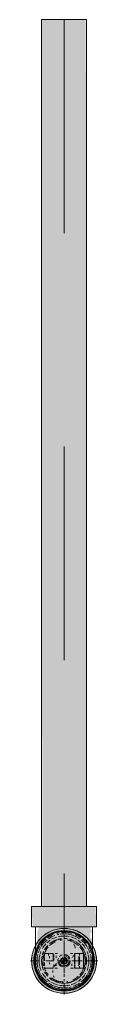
# Model space of a CAD drawing. Header units: millimetres. Extents: x -4000 to 187956, y -58990 to 162485.
# Drawn here: x 41724 to 41775, y 134000 to 134725 of the extents above; entities that cross this region are included whole.
import ezdxf

# ---------------------------------------------------------------- set-up
doc = ezdxf.new("R2010")
doc.units = ezdxf.units.MM
doc.linetypes.add('Dash 1_16_', pattern=[317.5, 158.75, -158.75])
for name, color, linetype, lineweight in [('F-SPRN', 3, 'Continuous', 9), ('P-PIPE', 3, 'Continuous', 9), ('P-PIPE-CNTR', 3, 'Continuous', 9)]:
    doc.layers.add(name, color=color, linetype=linetype, lineweight=lineweight)

# ---------------------------------------------------------------- blocks, each defined once
blk = doc.blocks.new('Sprinkler_Up - DN20-V472-FFS - TANG 1')
at = {"layer": 'F-SPRN', "transparency": 33554534}
for points in [[(-13.52, 0), (-3.89, 0.74), (-1.73, 2.89), (-1.16, 3.47), (-0.58, 4.05), (0.58, 4.05), (1.16, 3.47), (1.73, 2.89), (4.63, 0), (22.24, 0), (17.99, 13.07), (6.87, 21.15), (-6.87, 21.15), (-17.99, 13.07), (-22.24, 0)], [(0, -16.67), (4.31, -16.1), (11.79, -11.79), (16.1, -4.31), (16.1, 4.31), (11.79, 11.79), (8.33, 14.44), (0, 16.67), (-4.31, 16.1), (-11.79, 11.79), (-16.1, 4.31), (-16.1, -4.31), (-11.79, -11.79), (-8.33, -14.44)], [(0, -15.6), (7.8, -13.51), (13.51, -7.8), (15.07, -4.04), (15.07, 4.04), (13.51, 7.8), (7.8, 13.51), (0, 15.6), (-7.8, 13.51), (-11.03, 11.03), (-15.07, 4.04), (-15.07, -4.04), (-11.03, -11.03), (-7.8, -13.51)], [(0, -21.15), (6.87, -21.15), (17.99, -13.07), (22.24, 0), (3.89, -0.74), (1.73, -2.89), (1.16, -3.47), (0.58, -4.05), (-0.58, -4.05), (-1.16, -3.47), (-1.73, -2.89), (-4.63, 0), (-22.24, 0), (-17.99, -13.07), (-6.87, -21.15)], [(-10.9, -5.48), (-10.9, 5.4), (-14.51, 5.4), (-14.51, -5.48)], [(-7.66, -5.48), (-7.66, 5.4), (-10.9, 5.4), (-10.9, -5.48)], [(0, -5.48), (0, 5.4), (-7.66, 5.4), (-7.66, -5.48)], [(0, 0), (5.71, 0), (2.85, 4.94), (-2.85, 4.94), (-5.71, 0)], [(-2.85, -4.94), (2.85, -4.94), (5.71, 0), (-5.71, 0)], [(-4.63, 0), (4.63, 0), (0, 4.63)], [(0, -4.63), (4.63, 0), (-4.63, 0)], [(0, -2.56), (1.34, 0), (-1.82, 0)], [(-1.34, 0), (1.82, 0), (0, 2.56)], [(7.66, -5.48), (7.66, 5.4), (0, 5.4), (0, -5.48)], [(10.9, -5.48), (10.9, 5.4), (7.66, 5.4), (7.66, -5.48)], [(14.51, -5.48), (14.51, 5.4), (10.9, 5.4), (10.9, -5.48)]]:
    blk.add_hatch(color=1, dxfattribs=at).paths.add_polyline_path(points)
at = {"layer": 'F-SPRN', "color": 1}
for p, q in [((-11.46, 5.4), (-14.51, 5.4)), ((-14.51, 5.4), (-11.26, 5.4)), ((-14.51, 5.4), (-14.51, 3.68)), ((-14.51, 3.25), (-14.51, 0)), ((-11.46, 5.4), (-11.46, 4.02)), ((-10.9, 1.94), (-10.9, 3.61)), ((-10.82, 5.4), (-8.03, 5.4)), ((-8.08, 5.4), (-10.82, 5.4)), ((-8.08, 5.4), (-8.08, 2.85)), ((-8.08, 2.46), (-8.08, 0.66)), ((-7.66, 4.78), (-7.66, 2.73)), ((-7.66, 4.78), (-7.66, 2.73)), ((-7.66, 2.09), (-7.66, 0.47)), ((-7.66, 2.09), (-7.66, 0.47)), ((-6.7, 5.4), (-4.74, 5.4)), ((-5.75, 3.75), (-5.75, 2.2)), ((-2.08, 0.04), (-2.08, 0)), ((-2.08, 0), (-2.08, -0.08)), ((-0.71, 1.95), (-0.79, 1.92)), ((-0.63, 1.98), (-0.71, 1.95)), ((-0.55, 2), (-0.63, 1.98)), ((-0.47, 2.02), (-0.55, 2)), ((-0.39, 2.04), (-0.47, 2.02)), ((0.02, 2.08), (-0.06, 2.08)), ((0.11, 2.07), (0.02, 2.08)), ((2.08, 0.08), (2.07, 0.17)), ((2.08, 0), (2.08, 0.08)), ((2.08, -0.04), (2.08, 0)), ((4.74, 5.4), (6.52, 5.4)), ((7.66, 5.2), (7.66, 2.73)), ((7.66, 5.2), (7.66, 2.73)), ((7.66, 2.28), (7.66, 0.45)), ((7.66, 2.28), (7.66, 0.45)), ((7.74, 5.4), (10.82, 5.4)), ((10.82, 5.4), (8.08, 5.4)), ((8.08, 5.4), (8.08, 2.85)), ((8.08, 2.46), (8.08, 0.42)), ((10.9, 5.4), (14.51, 5.4)), ((10.9, 3.61), (10.9, 0.2)), ((14.51, 5.4), (11.46, 5.4)), ((11.46, 5.4), (11.46, 4.02)), ((11.46, 3.01), (11.46, 0.16)), ((14.51, 5.4), (14.51, -5.48)), ((-14.51, -1.31), (-14.51, -3.68)), ((-11.13, -5.48), (-14.51, -5.48)), ((-14.51, -5.48), (-11.46, -5.48)), ((-10.9, -2.56), (-10.9, -1.31)), ((-10.81, -5.48), (-8.08, -5.48)), ((-7.77, -5.48), (-10.81, -5.48)), ((-8.08, -4.19), (-8.08, -5.48)), ((-7.66, -2.73), (-7.66, -3.99)), ((-7.66, -2.73), (-7.66, -3.99)), ((-6.96, -5.48), (-5.75, -5.48)), ((-4.8, -5.48), (-6.96, -5.48)), ((-5.75, -2.33), (-5.75, -3.75)), ((-2.06, -0.25), (-2.05, -0.33)), ((-0.02, -2.08), (0.06, -2.08)), ((6.96, -5.48), (4.8, -5.48)), ((5.75, -2.2), (5.75, -3.75)), ((5.75, -5.48), (6.96, -5.48)), ((7.66, -0.45), (7.66, -2.28)), ((7.66, -0.45), (7.66, -2.28)), ((7.66, -2.73), (7.66, -5.41)), ((7.66, -2.73), (7.66, -5.41)), ((10.81, -5.48), (7.74, -5.48)), ((8.08, -0.42), (8.08, -2.46)), ((8.08, -2.85), (8.08, -5.48)), ((8.08, -5.48), (10.81, -5.48)), ((10.9, -0.2), (10.9, -3.61)), ((14.51, -5.48), (10.9, -5.48)), ((11.46, -0.16), (11.46, -3.01)), ((11.46, -4.02), (11.46, -5.48)), ((11.46, -5.48), (14.51, -5.48))]:
    blk.add_line(p, q, dxfattribs=at)
at = {"layer": 'F-SPRN', "color": 1, "flags": 128}
for points in [[(-2.07, 0.21), (-2.07, 0.13), (-2.08, 0.04)], [(-1.86, 0.93), (-1.9, 0.85), (-1.93, 0.77), (-1.96, 0.7), (-1.98, 0.62), (-2.01, 0.54), (-2.03, 0.46), (-2.04, 0.38), (-2.06, 0.29), (-2.07, 0.21)], [(-1.59, 1.34), (-1.64, 1.28), (-1.69, 1.21), (-1.74, 1.14), (-1.78, 1.07), (-1.82, 1), (-1.86, 0.93)], [(-1.35, 1.58), (-1.41, 1.52), (-1.47, 1.46), (-1.53, 1.4), (-1.59, 1.34)], [(-1.08, 1.77), (-1.15, 1.73), (-1.22, 1.68), (-1.29, 1.63), (-1.35, 1.58)], [(-0.79, 1.92), (-0.86, 1.89), (-0.94, 1.85), (-1.01, 1.81), (-1.08, 1.77)], [(-0.23, 2.06), (-0.31, 2.05), (-0.39, 2.04)], [(-0.06, 2.08), (-0.14, 2.07), (-0.23, 2.06)], [(0.75, 1.94), (0.67, 1.96), (0.6, 1.99), (0.52, 2.01), (0.43, 2.03), (0.35, 2.05), (0.27, 2.06), (0.19, 2.07), (0.11, 2.07)], [(1.32, 1.6), (1.26, 1.65), (1.19, 1.7), (1.12, 1.75), (1.05, 1.79), (0.98, 1.83), (0.9, 1.87), (0.83, 1.9), (0.75, 1.94)], [(2.05, 0.33), (2.04, 0.41), (2.02, 0.49), (2, 0.57), (1.97, 0.65), (1.94, 0.73), (1.91, 0.81), (1.88, 0.88), (1.84, 0.96), (1.8, 1.03), (1.76, 1.1), (1.71, 1.17), (1.67, 1.24), (1.62, 1.31), (1.56, 1.37), (1.51, 1.43), (1.45, 1.49), (1.39, 1.55), (1.32, 1.6)], [(2.07, 0.17), (2.06, 0.25), (2.05, 0.33)], [(-2.08, -0.08), (-2.07, -0.17), (-2.06, -0.25)], [(-2.05, -0.33), (-2.04, -0.41), (-2.02, -0.49)], [(-2.02, -0.49), (-2, -0.57), (-1.97, -0.65), (-1.94, -0.73), (-1.91, -0.81), (-1.88, -0.88)], [(-1.88, -0.88), (-1.84, -0.96), (-1.8, -1.03), (-1.76, -1.1), (-1.71, -1.17), (-1.67, -1.24), (-1.62, -1.31), (-1.56, -1.37), (-1.51, -1.43), (-1.45, -1.49), (-1.39, -1.55), (-1.32, -1.6), (-1.26, -1.65), (-1.19, -1.7), (-1.12, -1.75), (-1.05, -1.79), (-0.98, -1.83), (-0.9, -1.87), (-0.83, -1.9), (-0.75, -1.94), (-0.67, -1.96), (-0.6, -1.99), (-0.52, -2.01), (-0.43, -2.03), (-0.35, -2.05), (-0.27, -2.06), (-0.19, -2.07), (-0.11, -2.07), (-0.02, -2.08)], [(0.06, -2.08), (0.14, -2.07), (0.23, -2.06), (0.31, -2.05), (0.39, -2.04), (0.47, -2.02), (0.55, -2), (0.63, -1.98)], [(0.63, -1.98), (0.71, -1.95), (0.79, -1.92), (0.86, -1.89), (0.94, -1.85)], [(0.94, -1.85), (1.01, -1.81), (1.08, -1.77)], [(1.08, -1.77), (1.15, -1.73), (1.22, -1.68)], [(1.22, -1.68), (1.29, -1.63), (1.35, -1.58)], [(1.35, -1.58), (1.41, -1.52), (1.47, -1.46), (1.53, -1.4), (1.59, -1.34), (1.64, -1.28), (1.69, -1.21), (1.74, -1.14), (1.78, -1.07), (1.82, -1), (1.86, -0.93), (1.9, -0.85), (1.93, -0.77)], [(1.93, -0.77), (1.96, -0.7), (1.98, -0.62), (2.01, -0.54), (2.03, -0.46), (2.04, -0.38), (2.06, -0.29), (2.07, -0.21), (2.07, -0.13), (2.08, -0.04)]]:
    blk.add_lwpolyline(points, dxfattribs=at)
at = {"layer": 'F-SPRN', "color": 1}
for radius, start, end in [(22.24, 360, 180), (21.9, 90.14502, 98.85032), (21.9, 72.55828, 89.46239), (21.9, 126.69417, 143.27011), (21.9, 108.26214, 125.75069), (16.67, 106.59952, 120), (16.67, 106.59952, 120), (21.9, 99.348, 107.90102), (16.67, 96.41428, 105), (16.67, 96.41428, 105), (15.6, 95.57619, 100.68426), (15.6, 95.57619, 100.68426), (16.67, 83.06841, 90), (16.67, 83.06841, 90), (15.6, 75.57295, 80.58917), (15.6, 75.57295, 80.58917), (15.6, 67.56142, 74.5481), (15.6, 67.56142, 74.5481), (16.67, 60, 75), (16.67, 60, 75), (21.9, 54.24931, 71.73786), (21.9, 36.72989, 53.30583), (21.9, 144.76984, 164.81509), (15.6, 150.94093, 165), (16.67, 136.72135, 149.93102), (16.67, 136.72135, 149.93102), (15.6, 150.94093, 156.38455), (15.6, 138.42141, 150), (15.6, 138.42141, 150), (16.67, 121.41808, 130.57514), (16.67, 121.41808, 130.57514), (15.6, 120.52623, 133.2078), (15.6, 120.52623, 133.2078), (15.6, 114.43632, 119.98126), (15.6, 114.43632, 119.98126), (15.6, 60.01874, 65.56368), (15.6, 60.01874, 65.56368), (15.6, 46.7922, 60), (15.6, 46.7922, 60), (16.67, 49.42486, 58.58192), (16.67, 49.42486, 58.58192), (15.6, 30, 41.57859), (15.6, 30, 41.57859), (16.67, 30, 43.27865), (16.67, 30, 43.27865), (15.6, 23.61545, 29.56463), (15.6, 15, 29.56463), (21.9, 15.18491, 35.23016), (21.9, 165.67731, 179.2615), (16.67, 167.68021, 180), (16.67, 167.68021, 180), (16.67, 155.38786, 164.96934), (16.67, 155.38786, 164.96934), (15.6, 166.42653, 180), (15.6, 166.42653, 180), (15.6, 159.61394, 165), (4.63, 155.78319, 180), (4.63, 155.78319, 180), (4.63, 109.01924, 138.27027), (4.63, 109.01924, 138.27027), (2.56, 109.01924, 168.82781), (2.56, 109.01924, 168.82781), (2.04, 109.01924, 180), (4.63, 17.95923, 90), (4.63, 17.95923, 90), (3.81, 57.05771, 90), (2.56, 14.55988, 90), (2.56, 14.55988, 90), (2.04, 10.47029, 90), (3.81, 16.16047, 43.83585), (15.6, 15, 20.38606), (16.67, 15, 24.61214), (16.67, 15, 24.61214), (15.6, 360, 13.66176), (15.6, 0, 13.66176), (16.67, 360, 12.31979), (16.67, 0, 12.31979), (21.9, 0.7385, 14.32269), (22.24, 180, 360), (21.9, 180.7385, 194.32269), (21.9, 195.18491, 215.23016), (16.67, 180, 192.31979), (16.67, 180, 192.31979), (16.67, 195.03066, 204.61214), (16.67, 195.03066, 204.61214), (15.6, 181.90822, 193.66176), (15.6, 181.90822, 193.66176), (15.6, 197.33389, 209.56463), (15.6, 197.33389, 209.56463), (4.63, 197.95923, 0), (4.63, 197.95923, 360), (3.81, 196.16047, 360), (2.56, 191.16773, 0), (2.56, 191.16773, 360), (2.04, 190.47029, 0), (15.6, 330.43537, 345), (15.6, 330.43537, 336.38455), (15.6, 339.61394, 345), (16.67, 335.38786, 345), (16.67, 335.38786, 345), (15.6, 346.33824, 360), (15.6, 346.33824, 360), (16.67, 347.68021, 360), (16.67, 347.68021, 360), (21.9, 324.76984, 344.81509), (21.9, 345.67731, 359.2615), (21.9, 216.72989, 233.30583), (16.67, 210.06898, 223.27865), (16.67, 210.06898, 223.27865), (15.6, 212.54719, 221.57859), (15.6, 212.54719, 221.57859), (16.67, 229.42486, 238.58192), (16.67, 229.42486, 238.58192), (15.6, 233.79501, 240), (15.6, 233.79501, 240), (16.67, 240, 255), (16.67, 240, 255), (15.6, 240.01874, 254.5481), (15.6, 240.01874, 254.5481), (16.67, 286.59952, 300), (16.67, 286.59952, 300), (15.6, 294.43632, 299.98126), (15.6, 294.43632, 299.98126), (15.6, 300, 313.2078), (15.6, 300, 313.2078), (16.67, 301.41808, 310.57514), (16.67, 301.41808, 310.57514), (15.6, 318.42141, 330), (15.6, 318.42141, 330), (16.67, 316.72135, 330), (16.67, 316.72135, 330), (21.9, 306.69417, 323.27011), (21.9, 234.24931, 251.73786), (21.9, 252.55828, 269.46239), (15.6, 255, 267.63996), (15.6, 255, 267.63996), (16.67, 263.06841, 270), (16.67, 263.06841, 270), (21.9, 270.14502, 278.85032), (15.6, 275.57619, 280.68426), (15.6, 275.57619, 280.68426), (16.67, 276.41428, 285), (16.67, 276.41428, 285), (21.9, 279.348, 287.90102), (21.9, 288.26214, 305.75069)]:
    blk.add_arc((0, 0), radius, start, end, dxfattribs=at)
blk = doc.blocks.new('Steel_Transition_Threaded_HoaPhat - Standard-V475-FFS - TANG 1')
at = {"layer": 'P-PIPE', "lineweight": 13, "transparency": 33554534}
h = blk.add_hatch(color=1, dxfattribs=at)
h.paths.add_polyline_path([(41750, 134002.66), (41755.83, 134003.43), (41761.25, 134005.68), (41765.91, 134009.25), (41769.49, 134013.91), (41771.73, 134019.34), (41772.5, 134025.16), (41771.73, 134030.99), (41769.49, 134036.41), (41765.91, 134041.07), (41761.25, 134044.65), (41755.83, 134046.9), (41750, 134047.66), (41744.18, 134046.9), (41738.75, 134044.65), (41734.09, 134041.07), (41730.52, 134036.41), (41728.27, 134030.99), (41727.5, 134025.16), (41728.27, 134019.34), (41730.52, 134013.91), (41734.09, 134009.25), (41738.75, 134005.68), (41744.18, 134003.43)])
h.paths.add_polyline_path([(41750, 134005.06), (41744.8, 134005.75), (41739.95, 134007.75), (41735.79, 134010.95), (41732.59, 134015.11), (41730.59, 134019.96), (41729.9, 134025.16), (41730.59, 134030.36), (41732.59, 134035.21), (41735.79, 134039.37), (41739.95, 134042.57), (41744.8, 134044.58), (41750, 134045.26), (41755.2, 134044.58), (41760.05, 134042.57), (41764.21, 134039.37), (41767.41, 134035.21), (41769.42, 134030.36), (41770.1, 134025.16), (41769.42, 134019.96), (41767.41, 134015.11), (41764.21, 134010.95), (41760.05, 134007.75), (41755.2, 134005.75)])
for points in [[(41770.1, 134025.16), (41769.42, 134030.36), (41767.41, 134035.21), (41764.21, 134039.37), (41760.05, 134042.57), (41755.2, 134044.58), (41750, 134045.26), (41744.8, 134044.58), (41739.95, 134042.57), (41735.79, 134039.37), (41732.59, 134035.21), (41730.59, 134030.36), (41729.9, 134025.16), (41733.6, 134025.16), (41735.8, 134033.36), (41741.8, 134039.36), (41750, 134041.56), (41758.2, 134039.36), (41764.2, 134033.36), (41766.4, 134025.16)], [(41750, 134006.66), (41754.79, 134007.29), (41759.25, 134009.14), (41763.08, 134012.08), (41766.02, 134015.91), (41767.87, 134020.37), (41768.5, 134025.16), (41767.87, 134029.95), (41766.02, 134034.41), (41763.08, 134038.24), (41759.25, 134041.18), (41754.79, 134043.03), (41750, 134043.66), (41745.21, 134043.03), (41740.75, 134041.18), (41736.92, 134038.24), (41733.98, 134034.41), (41732.13, 134029.95), (41731.5, 134025.16), (41732.13, 134020.37), (41733.98, 134015.91), (41736.92, 134012.08), (41740.75, 134009.14), (41745.21, 134007.29)], [(41750, 134005.06), (41755.2, 134005.75), (41760.05, 134007.75), (41764.21, 134010.95), (41767.41, 134015.11), (41769.42, 134019.96), (41770.1, 134025.16), (41766.4, 134025.16), (41764.2, 134016.96), (41758.2, 134010.96), (41750, 134008.76), (41741.8, 134010.96), (41735.8, 134016.96), (41733.6, 134025.16), (41729.9, 134025.16), (41730.59, 134019.96), (41732.59, 134015.11), (41735.79, 134010.95), (41739.95, 134007.75), (41744.8, 134005.75)]]:
    blk.add_hatch(color=1, dxfattribs=at).paths.add_polyline_path(points)
at = {"layer": 'P-PIPE', "color": 20, "lineweight": 13}
for radius, start, end in [(22.5, 0, 180), (22.5, 0, 180), (20.1, 128.8856, 148.15532), (18.5, 123.49758, 133.20406), (18.5, 123.49758, 133.20406), (20.1, 109.68592, 125.00431), (16.4, 121.07383, 126.45372), (18.5, 106.81896, 120), (18.5, 106.81896, 120), (16.4, 113.40447, 120), (16.4, 107.46566, 111.9681), (20.1, 100.99748, 105), (18.5, 91.43525, 103.20464), (18.5, 91.43525, 103.20464), (16.4, 96.21321, 104.60424), (20.1, 90.52458, 98.50889), (18.5, 78.09865, 90), (18.5, 78.09865, 90), (20.1, 75.0607, 87.9279), (16.4, 66.9681, 75), (18.5, 60, 75), (18.5, 60, 75), (20.1, 54.99569, 75), (18.5, 46.79594, 56.50242), (18.5, 46.79594, 56.50242), (20.1, 31.84468, 51.1144), (20.1, 150, 162.74488), (18.5, 157.6232, 165), (18.5, 157.6232, 165), (18.5, 136.42974, 150), (18.5, 136.42974, 150), (16.4, 158.0319, 163.50595), (16.4, 141.9681, 150), (16.4, 30, 38.0319), (18.5, 30, 43.57026), (18.5, 30, 43.57026), (18.5, 15, 22.3768), (18.5, 15, 22.3768), (20.1, 17.25512, 30), (22.5, 180, 0), (22.5, 180, 0), (20.1, 166.04994, 180), (20.1, 180, 193.95006), (18.5, 166.59392, 180), (18.5, 166.59392, 180), (18.5, 180, 193.40608), (18.5, 180, 193.40608), (16.4, 180.81064, 191.45326), (16.4, 168.54674, 175.16067), (16.4, 0, 8.0319), (16.4, 351.9681, 0), (18.5, 0, 13.40608), (18.5, 0, 13.40608), (18.5, 346.59392, 0), (18.5, 346.59392, 0), (20.1, 0, 13.95006), (20.1, 346.04994, 0), (20.1, 197.25512, 210), (18.5, 195, 202.3768), (18.5, 195, 202.3768), (16.4, 210.66354, 218.0319), (16.4, 338.0319, 342.86912), (18.5, 337.6232, 345), (18.5, 337.6232, 345), (20.1, 330, 342.74488), (20.1, 211.84468, 231.1144), (18.5, 210, 223.57026), (18.5, 210, 223.57026), (18.5, 226.79594, 236.50242), (18.5, 226.79594, 236.50242), (16.4, 230.47333, 236.63885), (16.4, 240, 246.59553), (16.4, 246.9681, 255), (16.4, 287.46566, 291.9681), (16.4, 293.40447, 300), (18.5, 303.49758, 313.20406), (18.5, 303.49758, 313.20406), (20.1, 308.8856, 328.15532), (18.5, 316.42974, 330), (18.5, 316.42974, 330), (20.1, 234.99569, 255), (18.5, 240, 255), (18.5, 240, 255), (20.1, 255.0607, 267.9279), (18.5, 258.09865, 270), (18.5, 258.09865, 270), (16.4, 264.1652, 268.50595), (20.1, 270.52458, 278.50889), (18.5, 271.43525, 283.20464), (18.5, 271.43525, 283.20464), (16.4, 276.45372, 283.90628), (20.1, 280.99748, 285), (18.5, 286.81896, 300), (18.5, 286.81896, 300), (20.1, 289.68592, 305.00431)]:
    blk.add_arc((41750, 134025.16), radius, start, end, dxfattribs=at)
blk = doc.blocks.new('Steel_Elbow_Threaded_HoaPhat - Standard-V476-FFS - TANG 1')
at = {"layer": 'P-PIPE', "lineweight": 13, "transparency": 33554534}
for points in [[(41743.76, 134050.59), (41750, 134050.59), (41750, 134065.71), (41725.89, 134065.71), (41726.71, 134050.59), (41737.95, 134050.59)], [(41756.24, 134050.59), (41774.11, 134050.59), (41773.29, 134065.71), (41750, 134065.71), (41750, 134050.59)], [(41750, 134001.05), (41756.24, 134001.87), (41762.06, 134004.28), (41767.05, 134008.11), (41770.88, 134013.11), (41773.29, 134018.92), (41774.11, 134025.16), (41773.29, 134031.4), (41770.88, 134037.22), (41767.05, 134042.21), (41762.06, 134046.04), (41756.24, 134048.45), (41750, 134049.27), (41743.76, 134048.45), (41737.95, 134046.04), (41732.95, 134042.21), (41729.12, 134037.22), (41726.71, 134031.4), (41725.89, 134025.16), (41726.71, 134018.92), (41729.12, 134013.11), (41732.95, 134008.11), (41737.95, 134004.28), (41743.76, 134001.87)]]:
    blk.add_hatch(color=1, dxfattribs=at).paths.add_polyline_path(points)
h = blk.add_hatch(color=1, dxfattribs=at)
h.paths.add_polyline_path([(41742.77, 134045.04), (41740.28, 134045.09), (41744.06, 134046.96)])
h.paths.add_polyline_path([(41729.84, 134035.23), (41731.21, 134035.77), (41737.23, 134042.67), (41742.77, 134045.04), (41750, 134046.31), (41750, 134050.59), (41731.69, 134050.59), (41730.27, 134046.79), (41730.13, 134039.39)])
h = blk.add_hatch(color=1, dxfattribs=at)
h.paths.add_polyline_path([(41766.87, 134040.39), (41769.48, 134035.76), (41768.64, 134039.68)])
h.paths.add_polyline_path([(41770.9, 134033.67), (41770.64, 134042.29), (41769.48, 134041.91), (41769.41, 134046.02), (41770.74, 134046.31), (41769.57, 134050.59), (41750, 134050.59), (41750, 134046.31), (41757.23, 134045.04), (41755.94, 134046.96), (41763.39, 134042.24), (41767.36, 134038.17), (41766.21, 134043.31), (41768.64, 134039.68)])
at = {"layer": 'P-PIPE', "color": 20, "lineweight": 13}
for p, q in [((41725.89, 134065.71), (41725.89, 134050.59)), ((41732.95, 134065.71), (41725.89, 134065.71)), ((41750, 134065.71), (41725.89, 134065.71)), ((41737.95, 134065.71), (41733.79, 134065.71)), ((41750, 134065.71), (41738.18, 134065.71)), ((41756.24, 134065.71), (41750, 134065.71)), ((41774.11, 134065.71), (41750, 134065.71)), ((41761.82, 134065.71), (41756.24, 134065.71)), ((41766.21, 134065.71), (41762.06, 134065.71)), ((41774.11, 134065.71), (41767.05, 134065.71)), ((41774.11, 134050.59), (41774.11, 134065.71)), ((41725.89, 134050.59), (41731.54, 134050.59)), ((41725.89, 134050.59), (41750, 134050.59)), ((41742.77, 134050.59), (41728.85, 134050.59)), ((41731.54, 134050.59), (41732.95, 134050.59)), ((41732.75, 134050.59), (41731.69, 134050.59)), ((41736.41, 134050.59), (41733.8, 134050.59)), ((41733.96, 134050.59), (41742.73, 134050.59)), ((41742.77, 134050.59), (41736.41, 134050.59)), ((41750, 134050.59), (41743.73, 134050.59)), ((41750, 134050.59), (41743.73, 134050.59)), ((41743.76, 134050.59), (41750, 134050.59)), ((41750, 134050.59), (41756.24, 134050.59)), ((41750, 134050.59), (41774.11, 134050.59)), ((41756.28, 134050.59), (41750, 134050.59)), ((41756.28, 134050.59), (41750, 134050.59)), ((41763.59, 134050.59), (41757.24, 134050.59)), ((41771.15, 134050.59), (41757.24, 134050.59)), ((41757.27, 134050.59), (41766.04, 134050.59)), ((41766.2, 134050.59), (41763.6, 134050.59)), ((41767.05, 134050.59), (41769.72, 134050.59)), ((41768.32, 134050.59), (41767.25, 134050.59)), ((41769.87, 134050.59), (41768.32, 134050.59)), ((41769.72, 134050.59), (41774.11, 134050.59)), ((41728.85, 134036.01), (41728.85, 134036.85)), ((41728.85, 134031.47), (41728.85, 134032.16)), ((41728.85, 134030.82), (41728.85, 134031.47)), ((41771.15, 134037.08), (41771.15, 134036.23)), ((41771.15, 134036.23), (41771.15, 134035.4)), ((41771.15, 134033.07), (41771.15, 134032.35)), ((41771.15, 134032.35), (41771.15, 134031.65)), ((41728.85, 134030.19), (41728.85, 134030.82)), ((41728.85, 134025.16), (41728.85, 134025.18)), ((41728.85, 134024.93), (41728.85, 134025.16)), ((41728.88, 134024.09), (41728.85, 134024.93)), ((41771.15, 134025.16), (41771.13, 134024.32)), ((41771.15, 134028.16), (41771.15, 134027.7)), ((41771.15, 134027.7), (41771.15, 134027.28)), ((41771.15, 134027.28), (41771.15, 134026.89)), ((41771.15, 134026.89), (41771.15, 134026.54)), ((41771.15, 134025.53), (41771.15, 134025.38)), ((41771.15, 134025.19), (41771.15, 134025.16)), ((41729.16, 134021.57), (41729.03, 134022.4)), ((41729.32, 134020.74), (41729.16, 134021.57)), ((41729.51, 134019.91), (41729.32, 134020.74)), ((41729.74, 134019.1), (41729.51, 134019.91)), ((41730.61, 134016.72), (41730.29, 134017.5)), ((41730.96, 134015.95), (41730.61, 134016.72)), ((41770.33, 134019.32), (41770.08, 134018.51)), ((41770.55, 134020.13), (41770.33, 134019.32)), ((41771, 134022.63), (41770.88, 134021.79)), ((41731.35, 134015.19), (41730.96, 134015.95)), ((41731.76, 134014.46), (41731.35, 134015.19)), ((41732.2, 134013.73), (41731.76, 134014.46)), ((41734.25, 134011.05), (41733.7, 134011.69)), ((41734.83, 134010.43), (41734.25, 134011.05)), ((41735.43, 134009.83), (41734.83, 134010.43)), ((41764.12, 134009.41), (41763.48, 134008.86)), ((41764.74, 134009.99), (41764.12, 134009.41)), ((41765.33, 134010.59), (41764.74, 134009.99)), ((41766.97, 134012.53), (41766.45, 134011.86)), ((41737.37, 134008.2), (41736.7, 134008.72)), ((41747.47, 134004.16), (41746.63, 134004.28)), ((41750.23, 134004.01), (41750, 134004.01)), ((41757.67, 134005.45), (41756.87, 134005.16)), ((41758.45, 134005.77), (41757.67, 134005.45)), ((41760.71, 134006.92), (41759.97, 134006.51)), ((41762.81, 134008.34), (41762.13, 134007.84)), ((41763.48, 134008.86), (41762.81, 134008.34))]:
    blk.add_line(p, q, dxfattribs=at)
at = {"layer": 'P-PIPE', "color": 20, "lineweight": 13, "flags": 128}
for points in [[(41728.85, 134036.85), (41728.85, 134037.72), (41728.85, 134038.6), (41728.85, 134039.51), (41728.85, 134040.43), (41728.85, 134041.37), (41728.85, 134042.33), (41728.85, 134043.3), (41728.85, 134044.28), (41728.85, 134045.27), (41728.85, 134046.27), (41728.85, 134047.27), (41728.85, 134048.28), (41728.85, 134049.3), (41728.85, 134050.31), (41728.85, 134050.59)], [(41771.15, 134050.59), (41771.15, 134049.57), (41771.15, 134048.56), (41771.15, 134047.54), (41771.15, 134046.54), (41771.15, 134045.54), (41771.15, 134044.54), (41771.15, 134043.56), (41771.15, 134042.59), (41771.15, 134041.63), (41771.15, 134040.69), (41771.15, 134039.76), (41771.15, 134038.85), (41771.15, 134037.95), (41771.15, 134037.08)], [(41728.85, 134032.16), (41728.85, 134032.87), (41728.85, 134033.62), (41728.85, 134034.39), (41728.85, 134035.18), (41728.85, 134036.01)], [(41771.15, 134035.4), (41771.15, 134034.6), (41771.15, 134033.82), (41771.15, 134033.07)], [(41771.15, 134031.65), (41771.15, 134030.99), (41771.15, 134030.36)], [(41728.85, 134029.05), (41728.85, 134029.6), (41728.85, 134030.19)], [(41728.85, 134028.04), (41728.85, 134028.52), (41728.85, 134029.05)], [(41728.85, 134027.17), (41728.85, 134027.58), (41728.85, 134028.04)], [(41728.85, 134026.15), (41728.85, 134026.45), (41728.85, 134026.79), (41728.85, 134027.17)], [(41728.85, 134025.67), (41728.85, 134025.89), (41728.85, 134026.15)], [(41728.85, 134025.18), (41728.85, 134025.24), (41728.85, 134025.34), (41728.85, 134025.49), (41728.85, 134025.67)], [(41729.03, 134022.4), (41728.94, 134023.24), (41728.88, 134024.09)], [(41771.13, 134024.32), (41771.08, 134023.47), (41771, 134022.63)], [(41771.15, 134030.36), (41771.15, 134029.76), (41771.15, 134029.19)], [(41771.15, 134029.19), (41771.15, 134028.66), (41771.15, 134028.16)], [(41771.15, 134026.54), (41771.15, 134026.23), (41771.15, 134025.96)], [(41771.15, 134025.96), (41771.15, 134025.72), (41771.15, 134025.53)], [(41771.15, 134025.38), (41771.15, 134025.27), (41771.15, 134025.19)], [(41730.29, 134017.5), (41730, 134018.29), (41729.74, 134019.1)], [(41770.08, 134018.51), (41769.8, 134017.71), (41769.48, 134016.93), (41769.14, 134016.15), (41768.76, 134015.4)], [(41770.88, 134021.79), (41770.73, 134020.96), (41770.55, 134020.13)], [(41733.7, 134011.69), (41733.17, 134012.35), (41732.68, 134013.03), (41732.2, 134013.73)], [(41736.7, 134008.72), (41736.06, 134009.26), (41735.43, 134009.83)], [(41766.45, 134011.86), (41765.9, 134011.22), (41765.33, 134010.59)], [(41767.92, 134013.93), (41767.46, 134013.22), (41766.97, 134012.53)], [(41768.76, 134015.4), (41768.36, 134014.65), (41767.92, 134013.93)], [(41738.77, 134007.24), (41738.06, 134007.71), (41737.37, 134008.2)], [(41740.24, 134006.4), (41739.49, 134006.81), (41738.77, 134007.24)], [(41743.35, 134005.09), (41742.55, 134005.37), (41741.77, 134005.68), (41740.99, 134006.03), (41740.24, 134006.4)], [(41744.97, 134004.62), (41744.16, 134004.84), (41743.35, 134005.09)], [(41746.63, 134004.28), (41745.8, 134004.43), (41744.97, 134004.62)], [(41750, 134004.01), (41749.16, 134004.03), (41748.31, 134004.08), (41747.47, 134004.16)], [(41751.92, 134004.1), (41751.08, 134004.04), (41750.23, 134004.01)], [(41753.6, 134004.32), (41752.76, 134004.19), (41751.92, 134004.1)], [(41755.25, 134004.67), (41754.43, 134004.48), (41753.6, 134004.32)], [(41756.87, 134005.16), (41756.07, 134004.9), (41755.25, 134004.67)], [(41759.97, 134006.51), (41759.22, 134006.13), (41758.45, 134005.77)], [(41762.13, 134007.84), (41761.43, 134007.37), (41760.71, 134006.92)]]:
    blk.add_lwpolyline(points, dxfattribs=at)
at = {"layer": 'P-PIPE', "color": 20, "lineweight": 13}
for radius, start, end in [(24.11, 90, 270), (24.11, 90, 135), (21.15, 99.94635, 104.96567), (21.15, 90, 95.26621), (24.11, 45, 90), (24.11, 270, 90), (21.15, 75.03433, 90), (24.11, 135, 270), (21.15, 130, 141.04884), (21.15, 112.32955, 125.80236), (21.15, 60.79881, 67.06229), (21.15, 54.19764, 59.9895), (21.15, 38.41464, 50), (24.11, 30, 45), (21.15, 156.35778, 164.96646), (21.15, 150.00756, 154.63223), (21.15, 141.58536, 146.25919), (24.11, 270, 30), (21.15, 25.36777, 29.99244), (21.15, 15.03354, 23.64222), (21.15, 172.72037, 178.04381), (21.15, 181.97109, 187.76722), (21.15, 165.7465, 170), (21.15, 352.23278, 358.02891), (21.15, 1.95619, 7.27963), (21.15, 190, 194.26573), (21.15, 195.04555, 204.73515), (21.15, 334.62524, 344.95445), (21.15, 345.73427, 350), (21.15, 205.37476, 209.99738), (21.15, 213.74954, 218.4271), (21.15, 218.9611, 230), (21.15, 310, 321.5729), (21.15, 330.00262, 334.19657), (21.15, 234.21981, 247.67648), (21.15, 255.03701, 270), (21.15, 271.10407, 278.96127), (21.15, 279.93028, 284.96299), (21.15, 292.93141, 303.69813)]:
    blk.add_arc((41750, 134025.16), radius, start, end, dxfattribs=at)

msp = doc.modelspace()

# ---------------------------------------------------------------- hatches: boundary and pattern name
at = {"layer": 'P-PIPE', "transparency": 33554534}
for points in [[(41745.68, 134065.71), (41750, 134065.71), (41750, 134725.09), (41733.3, 134725.09), (41733.87, 134065.71), (41741.65, 134065.71)], [(41754.32, 134065.71), (41766.7, 134065.71), (41766.13, 134725.09), (41750, 134725.09), (41750, 134065.71)], [(41741.65, 134010.7), (41742.77, 134012.64), (41741.65, 134016.81), (41742.77, 134020.99), (41745.83, 134024.04), (41757.23, 134029.34), (41758.35, 134033.51), (41757.23, 134037.69), (41755.91, 134039.42), (41750, 134041.86), (41741.65, 134039.63), (41735.54, 134033.51), (41733.3, 134025.16), (41735.54, 134016.81), (41738.19, 134013.35)], [(41750, 134008.46), (41758.35, 134010.7), (41761.81, 134013.35), (41766.13, 134020.84), (41766.13, 134029.48), (41761.81, 134036.97), (41758.35, 134039.63), (41750, 134041.86), (41745.68, 134041.29), (41738.19, 134036.97), (41733.87, 134029.48), (41733.87, 134020.84), (41738.19, 134013.35), (41741.65, 134010.7)]]:
    msp.add_hatch(color=1, dxfattribs=at).paths.add_polyline_path(points)

# ---------------------------------------------------------------- linework, layer by layer
at = {"layer": 'P-PIPE', "color": 20, "lineweight": 13}
for p, q in [((41733.3, 134725.09), (41733.3, 134065.71)), ((41766.7, 134725.09), (41733.3, 134725.09)), ((41766.7, 134065.71), (41766.7, 134725.09)), ((41733.3, 134065.71), (41737.91, 134065.71)), ((41738.19, 134065.71), (41761.81, 134065.71)), ((41762.09, 134065.71), (41766.7, 134065.71))]:
    msp.add_line(p, q, dxfattribs=at)
at = {"layer": 'P-PIPE', "color": 1}
for centre, radius, start, end in [((41750, 134033.51), 8.35, 69.00268, 79.23689), ((41750, 134033.51), 8.35, 46.69983, 60.56919), ((41750, 134025.16), 16.7, 157.579, 164.27217), ((41750, 134025.16), 16.7, 140.69077, 147.69685), ((41750, 134033.51), 8.35, 20.12852, 29.04129), ((41750, 134033.51), 8.35, 8.03848, 17.99182), ((41750, 134025.16), 16.7, 46.03173, 51.87263), ((41750, 134025.16), 16.7, 32.30315, 45.28459), ((41750, 134025.16), 16.7, 25.03638, 31.09738), ((41750, 134025.16), 16.7, 16.93755, 22.421), ((41750, 134025.16), 16.7, 170.11075, 177.20298), ((41750, 134025.16), 16.7, 182.79702, 189.88925), ((41750, 134016.81), 8.35, 115.68061, 125.5287), ((41750, 134016.81), 8.35, 100.68419, 114.03868), ((41750, 134016.81), 8.35, 90, 100.68419), ((41750, 134033.51), 8.35, 270, 280.68419), ((41750, 134033.51), 8.35, 316.31827, 330), ((41750, 134025.16), 16.7, 4.30926, 9.88925), ((41750, 134025.16), 16.7, 350.11075, 355.69074), ((41750, 134025.16), 16.7, 190.21536, 195.24866), ((41750, 134016.81), 8.35, 172.0327, 181.54073), ((41750, 134016.81), 8.35, 131.03659, 150), ((41750, 134025.16), 16.7, 328.90262, 336.68603), ((41750, 134025.16), 16.7, 231.87263, 237.20298), ((41750, 134016.81), 8.35, 199.90038, 209.04129), ((41750, 134025.16), 16.7, 246.89762, 251.0986), ((41750, 134016.81), 8.35, 226.69983, 240.56919), ((41750, 134025.16), 16.7, 284.68823, 289.30822), ((41750, 134025.16), 16.7, 308.12737, 313.96827), ((41750, 134025.16), 16.7, 314.71541, 320.69077), ((41750, 134025.16), 16.7, 254.71541, 259.67271), ((41750, 134016.81), 8.35, 249.00268, 259.23689), ((41750, 134025.16), 16.7, 266.00419, 273.52882)]:
    msp.add_arc(centre, radius, start, end, dxfattribs=at)
at = {"layer": 'P-PIPE-CNTR', "color": 1, "linetype": 'Dash 1_16_'}
for p, q in [((41750, 134725.09), (41750, 134065.71)), ((41750, 134725.09), (41750, 134065.71)), ((41750, 134047.66), (41750, 134050.16)), ((41750, 134046.32), (41750, 134047.66)), ((41750, 134043.66), (41750, 134045.26)), ((41750, 134041.86), (41750, 134043.66)), ((41750, 134038.67), (41750, 134040.27)), ((41750, 134034.89), (41750, 134037.65)), ((41750, 134030.57), (41750, 134034.17)), ((41725, 134025.16), (41727.5, 134025.16)), ((41727.76, 134025.16), (41731.5, 134025.16)), ((41736.48, 134025.16), (41742.35, 134025.16)), ((41745.38, 134025.16), (41747.61, 134025.16)), ((41748.66, 134025.16), (41750, 134025.16)), ((41750, 134027.72), (41750, 134029.34)), ((41750, 134025.16), (41750, 134027.22)), ((41750, 134023.11), (41750, 134025.16)), ((41750, 134025.16), (41751.34, 134025.16)), ((41751.82, 134025.16), (41754.63, 134025.16)), ((41755.71, 134025.16), (41763.52, 134025.16)), ((41766.4, 134025.16), (41767.87, 134025.16)), ((41768.5, 134025.16), (41772.24, 134025.16)), ((41772.5, 134025.16), (41775, 134025.16)), ((41750, 134020.98), (41750, 134022.6)), ((41750, 134016.15), (41750, 134019.68)), ((41750, 134013.19), (41750, 134015.44)), ((41750, 134010.06), (41750, 134011.55)), ((41750, 134006.66), (41750, 134008.49)), ((41750, 134005.06), (41750, 134006.66)), ((41750, 134002.66), (41750, 134004.01)), ((41750, 134000.16), (41750, 134002.66))]:
    msp.add_line(p, q, dxfattribs=at)
at = {"layer": 'P-PIPE-CNTR', "color": 20, "lineweight": 13}
for p, q in [((41750, 134065.71), (41750, 134050.59)), ((41750, 134050.59), (41750, 134049.13)), ((41750, 134049.13), (41750, 134047.35)), ((41750, 134047.24), (41750, 134045.87)), ((41750, 134044.73), (41750, 134043.01)), ((41750, 134043.01), (41750, 134041.13)), ((41750, 134039.51), (41750, 134037.94)), ((41750, 134036.97), (41750, 134034.48)), ((41750, 134033.88), (41750, 134032.61)), ((41750, 134032.61), (41750, 134029.18)), ((41750, 134027.59), (41750, 134026.08)), ((41750, 134025.76), (41750, 134025.16))]:
    msp.add_line(p, q, dxfattribs=at)

# ---------------------------------------------------------------- block references
at = {"layer": 'F-SPRN', "color": 1}
msp.add_blockref('Sprinkler_Up - DN20-V472-FFS - TANG 1', (41750, 134025.16), dxfattribs=at)
at = {"layer": 'P-PIPE', "color": 20, "lineweight": 13}
for name in ['Steel_Elbow_Threaded_HoaPhat - Standard-V476-FFS - TANG 1', 'Steel_Transition_Threaded_HoaPhat - Standard-V475-FFS - TANG 1']:
    msp.add_blockref(name, (0, 0), dxfattribs=at)

doc.saveas('drawing.dxf')
